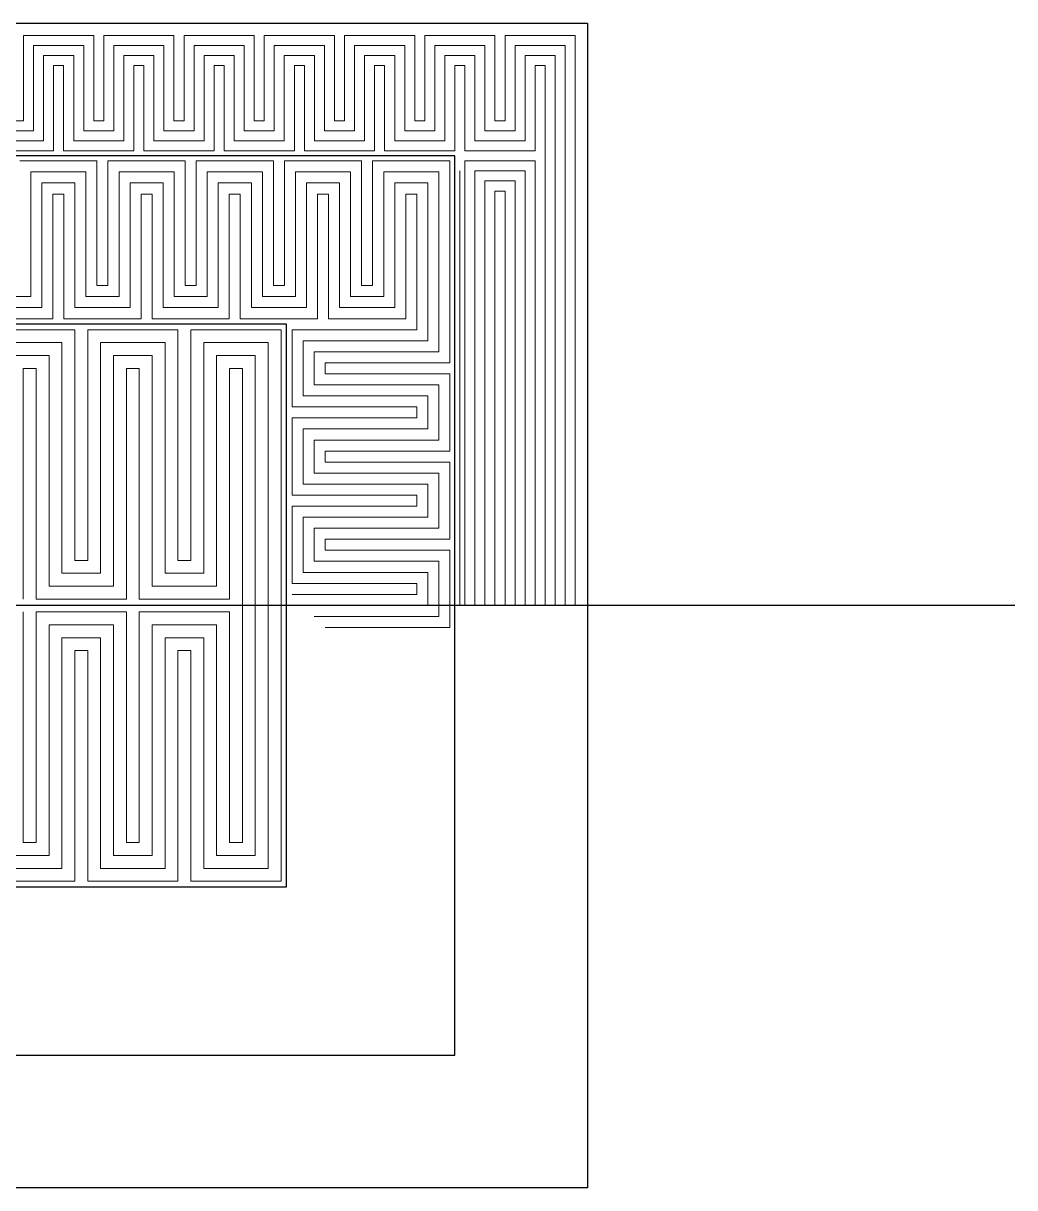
# Model space of a CAD drawing. Header units: millimetres. Extents: x -5937 to 68925, y -3068 to 5300.
# Drawn here: x 33992 to 34682, y 652 to 1462 of the extents above; entities that cross this region are included whole.
import ezdxf

# ---------------------------------------------------------------- set-up
doc = ezdxf.new("R2010")
doc.units = ezdxf.units.MM
doc.header["$LTSCALE"] = 7
doc.layers.add('xline', color=41, linetype='Continuous', plot=False)
doc.layers.add('参照', color=6, linetype='Continuous', lineweight=9)

msp = doc.modelspace()

# ---------------------------------------------------------------- linework, layer by layer
for p, q in [((33034.712, 1462.013), (34384.712, 1462.013)), ((34384.712, 1462.013), (34384.712, 652.013)), ((34292.456, 1369.757), (33126.967, 1369.757)), ((34292.456, 744.268), (34292.456, 1369.757)), ((34175.393, 1252.694), (33244.031, 1252.694)), ((34175.393, 861.332), (34175.393, 1252.694)), ((33244.031, 861.332), (34175.393, 861.332)), ((33126.967, 744.268), (34292.456, 744.268)), ((34384.712, 652.013), (33034.712, 652.013))]:
    msp.add_line(p, q)
at = {"layer": 'xline'}
msp.add_line((34681.968, 1057.013), (32838.237, 1057.013), dxfattribs=at)
at = {"layer": '参照'}
for p, q in [((33992.364, 1394.184), (33992.364, 1453.513)), ((33992.364, 1453.513), (34041.217, 1453.513)), ((34041.217, 1453.513), (34041.217, 1394.184)), ((34048.196, 1394.184), (34048.196, 1453.513)), ((34048.196, 1453.513), (34097.049, 1453.513)), ((34097.049, 1453.513), (34097.049, 1394.184)), ((34104.029, 1394.184), (34104.029, 1453.513)), ((34104.029, 1453.513), (34152.882, 1453.513)), ((34152.882, 1453.513), (34152.882, 1394.184)), ((34159.861, 1394.184), (34159.861, 1453.513)), ((34159.861, 1453.513), (34208.714, 1453.513)), ((34208.714, 1453.513), (34208.714, 1394.184)), ((34215.693, 1394.184), (34215.693, 1453.513)), ((34215.693, 1453.513), (34264.547, 1453.513)), ((34264.547, 1453.513), (34264.547, 1394.184)), ((34271.526, 1394.184), (34271.526, 1453.513)), ((34271.526, 1453.513), (34320.379, 1453.513)), ((34320.379, 1453.513), (34320.379, 1394.184)), ((34327.358, 1394.184), (34327.358, 1453.513)), ((34327.358, 1453.513), (34376.212, 1453.513)), ((34376.212, 1453.513), (34376.212, 1057.013)), ((33999.343, 1387.205), (33999.343, 1446.534)), ((33999.343, 1446.534), (34034.238, 1446.534)), ((34034.238, 1446.534), (34034.238, 1387.205)), ((34055.175, 1387.205), (34055.175, 1446.534)), ((34055.175, 1446.534), (34090.07, 1446.534)), ((34090.07, 1446.534), (34090.07, 1387.205)), ((34111.008, 1387.205), (34111.008, 1446.534)), ((34111.008, 1446.534), (34145.903, 1446.534)), ((34145.903, 1446.534), (34145.903, 1387.205)), ((34166.84, 1387.205), (34166.84, 1446.534)), ((34166.84, 1446.534), (34201.735, 1446.534)), ((34201.735, 1446.534), (34201.735, 1387.205)), ((34222.673, 1387.205), (34222.673, 1446.534)), ((34222.673, 1446.534), (34257.568, 1446.534)), ((34257.568, 1446.534), (34257.568, 1387.205)), ((34278.505, 1387.205), (34278.505, 1446.534)), ((34278.505, 1446.534), (34313.4, 1446.534)), ((34313.4, 1446.534), (34313.4, 1387.205)), ((34334.337, 1387.205), (34334.337, 1446.534)), ((34334.337, 1446.534), (34369.233, 1446.534)), ((34369.233, 1446.534), (34369.233, 1057.013)), ((34006.322, 1380.226), (34006.322, 1439.555)), ((34006.322, 1439.555), (34027.259, 1439.555)), ((34027.259, 1439.555), (34027.259, 1380.226)), ((34062.154, 1380.226), (34062.154, 1439.555)), ((34062.154, 1439.555), (34083.091, 1439.555)), ((34083.091, 1439.555), (34083.091, 1380.226)), ((34117.987, 1380.226), (34117.987, 1439.555)), ((34117.987, 1439.555), (34138.924, 1439.555)), ((34138.924, 1439.555), (34138.924, 1380.226)), ((34173.819, 1380.226), (34173.819, 1439.555)), ((34173.819, 1439.555), (34194.756, 1439.555)), ((34194.756, 1439.555), (34194.756, 1380.226)), ((34229.652, 1380.226), (34229.652, 1439.555)), ((34229.652, 1439.555), (34250.589, 1439.555)), ((34250.589, 1439.555), (34250.589, 1380.226)), ((34285.484, 1380.226), (34285.484, 1439.555)), ((34285.484, 1439.555), (34306.421, 1439.555)), ((34306.421, 1439.555), (34306.421, 1380.226)), ((34341.317, 1380.226), (34341.317, 1439.555)), ((34341.317, 1439.555), (34362.254, 1439.555)), ((34362.254, 1439.555), (34362.254, 1057.013)), ((34013.301, 1373.247), (34013.301, 1432.576)), ((34013.301, 1432.576), (34020.28, 1432.576)), ((34020.28, 1432.576), (34020.28, 1373.247)), ((34069.133, 1373.247), (34069.133, 1432.576)), ((34069.133, 1432.576), (34076.112, 1432.576)), ((34076.112, 1432.576), (34076.112, 1373.247)), ((34124.966, 1373.247), (34124.966, 1432.576)), ((34124.966, 1432.576), (34131.945, 1432.576)), ((34131.945, 1432.576), (34131.945, 1373.247)), ((34180.798, 1373.247), (34180.798, 1432.576)), ((34180.798, 1432.576), (34187.777, 1432.576)), ((34187.777, 1432.576), (34187.777, 1373.247)), ((34236.631, 1373.247), (34236.631, 1432.576)), ((34236.631, 1432.576), (34243.61, 1432.576)), ((34243.61, 1432.576), (34243.61, 1373.247)), ((34292.463, 1373.247), (34292.463, 1432.576)), ((34292.463, 1432.576), (34299.442, 1432.576)), ((34299.442, 1432.576), (34299.442, 1373.247)), ((34348.296, 1373.247), (34348.296, 1432.576)), ((34348.296, 1432.576), (34355.275, 1432.576)), ((34355.275, 1432.576), (34355.275, 1057.013)), ((33985.385, 1394.184), (33992.364, 1394.184)), ((34041.217, 1394.184), (34048.196, 1394.184)), ((34097.049, 1394.184), (34104.029, 1394.184)), ((34152.882, 1394.184), (34159.861, 1394.184)), ((34208.714, 1394.184), (34215.693, 1394.184)), ((34264.547, 1394.184), (34271.526, 1394.184)), ((34320.379, 1394.184), (34327.358, 1394.184)), ((33978.406, 1387.205), (33999.343, 1387.205)), ((34034.238, 1387.205), (34055.175, 1387.205)), ((34090.07, 1387.205), (34111.008, 1387.205)), ((34145.903, 1387.205), (34166.84, 1387.205)), ((34201.735, 1387.205), (34222.673, 1387.205)), ((34257.568, 1387.205), (34278.505, 1387.205)), ((34313.4, 1387.205), (34334.337, 1387.205)), ((33971.426, 1380.226), (34006.322, 1380.226)), ((34027.259, 1380.226), (34062.154, 1380.226)), ((34083.091, 1380.226), (34117.987, 1380.226)), ((34138.924, 1380.226), (34173.819, 1380.226)), ((34194.756, 1380.226), (34229.652, 1380.226)), ((34250.589, 1380.226), (34285.484, 1380.226)), ((34306.421, 1380.226), (34341.317, 1380.226)), ((33964.447, 1373.247), (34013.301, 1373.247)), ((34020.28, 1373.247), (34069.133, 1373.247)), ((34076.112, 1373.247), (34124.966, 1373.247)), ((34131.945, 1373.247), (34180.798, 1373.247)), ((34187.777, 1373.247), (34236.631, 1373.247)), ((34243.61, 1373.247), (34292.463, 1373.247)), ((34299.442, 1373.247), (34348.296, 1373.247)), ((34043.518, 1366.268), (33989.749, 1366.268)), ((34043.455, 1279.547), (34043.455, 1366.268)), ((34104.896, 1366.268), (34051.127, 1366.268)), ((34051.127, 1279.547), (34051.127, 1366.268)), ((34104.833, 1279.547), (34104.833, 1366.268)), ((34166.274, 1366.268), (34112.505, 1366.268)), ((34112.505, 1279.547), (34112.505, 1366.268)), ((34166.211, 1279.547), (34166.211, 1366.268)), ((34227.652, 1366.268), (34173.883, 1366.268)), ((34173.883, 1279.547), (34173.883, 1366.268)), ((34227.589, 1279.547), (34227.589, 1366.268)), ((34235.261, 1279.547), (34235.261, 1366.268)), ((34289.03, 1366.268), (34235.261, 1366.268)), ((34288.967, 1366.268), (34288.967, 1225.841)), ((34348.296, 1366.268), (34299.442, 1366.268)), ((34299.442, 1366.268), (34299.442, 1057.013)), ((34348.296, 1057.013), (34348.296, 1366.268)), ((34035.782, 1358.595), (33997.421, 1358.595)), ((33997.421, 1271.875), (33997.421, 1358.595)), ((34035.782, 1271.875), (34035.782, 1358.595)), ((34097.16, 1358.595), (34058.799, 1358.595)), ((34058.799, 1271.875), (34058.799, 1358.595)), ((34097.16, 1271.875), (34097.16, 1358.595)), ((34158.538, 1358.595), (34120.177, 1358.595)), ((34120.177, 1271.875), (34120.177, 1358.595)), ((34158.538, 1271.875), (34158.538, 1358.595)), ((34219.916, 1358.595), (34181.555, 1358.595)), ((34181.555, 1271.875), (34181.555, 1358.595)), ((34219.916, 1271.875), (34219.916, 1358.595)), ((34242.933, 1271.875), (34242.933, 1358.595)), ((34281.294, 1358.595), (34242.933, 1358.595)), ((34281.294, 1358.595), (34281.294, 1233.513)), ((34341.317, 1359.289), (34306.421, 1359.289)), ((34306.421, 1359.289), (34306.421, 1057.013)), ((34341.317, 1057.013), (34341.317, 1359.289)), ((34028.11, 1350.923), (34005.093, 1350.923)), ((34005.093, 1264.202), (34005.093, 1350.923)), ((34028.11, 1264.202), (34028.11, 1350.923)), ((34089.488, 1350.923), (34066.471, 1350.923)), ((34066.471, 1264.202), (34066.471, 1350.923)), ((34089.488, 1264.202), (34089.488, 1350.923)), ((34150.866, 1350.923), (34127.849, 1350.923)), ((34127.849, 1264.202), (34127.849, 1350.923)), ((34150.866, 1264.202), (34150.866, 1350.923)), ((34212.244, 1350.923), (34189.227, 1350.923)), ((34189.227, 1264.202), (34189.227, 1350.923)), ((34212.244, 1264.202), (34212.244, 1350.923)), ((34250.605, 1264.202), (34250.605, 1350.923)), ((34273.622, 1350.923), (34250.605, 1350.923)), ((34273.622, 1350.923), (34273.622, 1241.186)), ((34334.337, 1352.31), (34313.4, 1352.31)), ((34313.4, 1352.31), (34313.4, 1057.013)), ((34327.358, 1345.33), (34320.379, 1345.33)), ((34320.379, 1345.33), (34320.379, 1057.013)), ((34327.358, 1057.013), (34327.358, 1345.33)), ((34334.337, 1057.013), (34334.337, 1352.31)), ((34020.438, 1343.251), (34012.766, 1343.251)), ((34012.766, 1256.53), (34012.766, 1343.251)), ((34020.438, 1256.53), (34020.438, 1343.251)), ((34081.816, 1343.251), (34074.144, 1343.251)), ((34074.144, 1256.53), (34074.144, 1343.251)), ((34081.816, 1256.53), (34081.816, 1343.251)), ((34143.194, 1343.251), (34135.522, 1343.251)), ((34135.522, 1256.53), (34135.522, 1343.251)), ((34143.194, 1256.53), (34143.194, 1343.251)), ((34204.572, 1343.251), (34196.9, 1343.251)), ((34196.9, 1256.53), (34196.9, 1343.251)), ((34204.572, 1256.53), (34204.572, 1343.251)), ((34258.278, 1256.53), (34258.278, 1343.251)), ((34265.95, 1343.251), (34258.278, 1343.251)), ((34265.95, 1343.251), (34265.95, 1248.858)), ((33997.421, 1271.875), (33974.404, 1271.875)), ((34058.799, 1271.875), (34035.782, 1271.875)), ((34051.127, 1279.547), (34043.455, 1279.547)), ((34120.177, 1271.875), (34097.16, 1271.875)), ((34112.505, 1279.547), (34104.833, 1279.547)), ((34181.555, 1271.875), (34158.538, 1271.875)), ((34173.883, 1279.547), (34166.211, 1279.547)), ((34242.933, 1271.875), (34219.916, 1271.875)), ((34235.261, 1279.547), (34227.589, 1279.547)), ((34005.093, 1264.202), (33966.732, 1264.202)), ((34066.471, 1264.202), (34028.11, 1264.202)), ((34127.849, 1264.202), (34089.488, 1264.202)), ((34189.227, 1264.202), (34150.866, 1264.202)), ((34250.605, 1264.202), (34212.244, 1264.202)), ((34012.766, 1256.53), (33959.06, 1256.53)), ((34074.144, 1256.53), (34020.438, 1256.53)), ((34135.522, 1256.53), (34081.816, 1256.53)), ((34196.9, 1256.53), (34143.194, 1256.53)), ((34258.278, 1256.53), (34204.572, 1256.53)), ((33965.296, 1248.858), (34028.071, 1248.858)), ((34028.071, 1248.858), (34028.071, 1088.4)), ((34037.039, 1248.858), (34037.039, 1088.4)), ((34037.039, 1248.858), (34099.814, 1248.858)), ((34099.814, 1248.858), (34099.814, 1088.4)), ((34108.782, 1248.858), (34108.782, 1088.4)), ((34108.782, 1248.858), (34171.557, 1248.858)), ((34171.557, 865.168), (34171.557, 1248.858)), ((34179.229, 1248.858), (34265.95, 1248.858)), ((34179.229, 1195.152), (34179.229, 1248.858)), ((34019.103, 1239.89), (33974.264, 1239.89)), ((34019.103, 1239.89), (34019.103, 1079.432)), ((34090.846, 1239.89), (34046.007, 1239.89)), ((34046.007, 1239.89), (34046.007, 1079.432)), ((34090.846, 1239.89), (34090.846, 1079.432)), ((34117.75, 1239.89), (34117.75, 1079.432)), ((34162.589, 1239.89), (34117.75, 1239.89)), ((34162.589, 874.136), (34162.589, 1239.89)), ((34186.901, 1241.186), (34273.622, 1241.186)), ((34186.901, 1202.824), (34186.901, 1241.186)), ((34194.574, 1233.513), (34281.294, 1233.513)), ((34194.574, 1210.497), (34194.574, 1233.513)), ((34010.135, 1230.922), (33983.232, 1230.922)), ((34010.135, 1230.922), (34010.135, 1070.465)), ((34081.878, 1230.922), (34054.975, 1230.922)), ((34054.975, 1230.922), (34054.975, 1070.465)), ((34081.878, 1230.922), (34081.878, 1070.465)), ((34126.717, 1230.922), (34126.717, 1070.465)), ((34153.621, 1230.922), (34126.717, 1230.922)), ((34153.621, 883.104), (34153.621, 1230.922)), ((34202.246, 1225.841), (34288.967, 1225.841)), ((34202.246, 1218.169), (34202.246, 1225.841)), ((33992.2, 1221.954), (33992.2, 1061.497)), ((34001.167, 1221.954), (33992.2, 1221.954)), ((34001.167, 1221.954), (34001.167, 1061.497)), ((34072.91, 1221.954), (34063.942, 1221.954)), ((34063.942, 1221.954), (34063.942, 1061.497)), ((34072.91, 1221.954), (34072.91, 1061.497)), ((34144.653, 1221.954), (34135.685, 1221.954)), ((34135.685, 1221.954), (34135.685, 1061.497)), ((34144.653, 892.071), (34144.653, 1221.954)), ((34202.246, 1218.169), (34288.967, 1218.169)), ((34288.967, 1164.463), (34288.967, 1218.169)), ((34194.574, 1210.497), (34281.294, 1210.497)), ((34281.294, 1172.135), (34281.294, 1210.497)), ((34186.901, 1202.824), (34273.622, 1202.824)), ((34273.622, 1179.808), (34273.622, 1202.824)), ((34179.229, 1195.152), (34265.95, 1195.152)), ((34265.95, 1187.48), (34265.95, 1195.152)), ((34179.229, 1187.48), (34265.95, 1187.48)), ((34179.229, 1133.774), (34179.229, 1187.48)), ((34186.901, 1179.808), (34273.622, 1179.808)), ((34186.901, 1141.446), (34186.901, 1179.808)), ((34194.574, 1172.135), (34281.294, 1172.135)), ((34194.574, 1149.119), (34194.574, 1172.135)), ((34202.246, 1164.463), (34288.967, 1164.463)), ((34202.246, 1156.791), (34202.246, 1164.463)), ((34202.246, 1156.791), (34288.967, 1156.791)), ((34288.967, 1103.085), (34288.967, 1156.791)), ((34194.574, 1149.119), (34281.294, 1149.119)), ((34281.294, 1110.757), (34281.294, 1149.119)), ((34186.901, 1141.446), (34273.622, 1141.446)), ((34273.622, 1118.43), (34273.622, 1141.446)), ((34179.229, 1133.774), (34265.95, 1133.774)), ((34179.229, 1126.102), (34265.95, 1126.102)), ((34179.229, 1072.396), (34179.229, 1126.102)), ((34265.95, 1126.102), (34265.95, 1133.774)), ((34186.901, 1118.43), (34273.622, 1118.43)), ((34186.901, 1080.068), (34186.901, 1118.43)), ((34194.574, 1110.757), (34281.294, 1110.757)), ((34194.574, 1087.741), (34194.574, 1110.757)), ((34202.246, 1103.085), (34288.967, 1103.085)), ((34202.246, 1095.413), (34202.246, 1103.085)), ((34202.246, 1095.413), (34288.967, 1095.413)), ((34288.967, 1041.707), (34288.967, 1095.413)), ((34037.039, 1088.4), (34028.071, 1088.4)), ((34108.782, 1088.4), (34099.814, 1088.4)), ((34194.574, 1087.741), (34281.294, 1087.741)), ((34281.294, 1049.379), (34281.294, 1087.741)), ((34046.007, 1079.432), (34019.103, 1079.432)), ((34117.75, 1079.432), (34090.846, 1079.432)), ((34186.901, 1080.068), (34273.622, 1080.068)), ((34273.622, 1057.052), (34273.622, 1080.068)), ((34054.975, 1070.465), (34010.135, 1070.465)), ((34126.717, 1070.465), (34081.878, 1070.465)), ((34179.229, 1072.396), (34265.95, 1072.396)), ((34265.95, 1064.724), (34265.95, 1072.396)), ((34001.167, 1061.497), (34063.942, 1061.497)), ((34072.91, 1061.497), (34135.685, 1061.497)), ((33992.2, 892.071), (33992.2, 1052.529)), ((34001.167, 1052.529), (34063.942, 1052.529)), ((34001.167, 892.071), (34001.167, 1052.529)), ((34063.942, 892.071), (34063.942, 1052.529)), ((34072.91, 1052.529), (34135.685, 1052.529)), ((34072.91, 892.071), (34072.91, 1052.529)), ((34135.685, 892.071), (34135.685, 1052.529)), ((34054.975, 1043.561), (34010.135, 1043.561)), ((34010.135, 883.104), (34010.135, 1043.561)), ((34054.975, 883.104), (34054.975, 1043.561)), ((34126.717, 1043.561), (34081.878, 1043.561)), ((34081.878, 883.104), (34081.878, 1043.561)), ((34126.717, 883.104), (34126.717, 1043.561)), ((34046.007, 1034.593), (34019.103, 1034.593)), ((34019.103, 874.136), (34019.103, 1034.593)), ((34046.007, 874.136), (34046.007, 1034.593)), ((34117.75, 1034.593), (34090.846, 1034.593)), ((34090.846, 874.136), (34090.846, 1034.593)), ((34117.75, 874.136), (34117.75, 1034.593)), ((34037.039, 1025.625), (34028.071, 1025.625)), ((34028.071, 865.168), (34028.071, 1025.625)), ((34037.039, 865.168), (34037.039, 1025.625)), ((34108.782, 1025.625), (34099.814, 1025.625)), ((34099.814, 865.168), (34099.814, 1025.625)), ((34108.782, 865.168), (34108.782, 1025.625)), ((34001.167, 892.071), (33992.2, 892.071)), ((34072.91, 892.071), (34063.942, 892.071)), ((34144.653, 892.071), (34135.685, 892.071)), ((34010.135, 883.104), (33983.232, 883.104)), ((34081.878, 883.104), (34054.975, 883.104)), ((34153.621, 883.104), (34126.717, 883.104)), ((34019.103, 874.136), (33974.264, 874.136)), ((34090.846, 874.136), (34046.007, 874.136)), ((34162.589, 874.136), (34117.75, 874.136)), ((33965.296, 865.168), (34028.071, 865.168)), ((34037.039, 865.168), (34099.814, 865.168)), ((34108.782, 865.168), (34171.557, 865.168))]:
    msp.add_line(p, q, dxfattribs=at)
at = {"layer": '参照', "color": 5}
msp.add_line((34295.946, 1057.013), (34295.946, 1359.289), dxfattribs=at)
at = {"layer": '参照', "color": 1}
for p, q in [((34179.229, 1064.724), (34265.95, 1064.724)), ((34186.901, 1057.052), (34273.622, 1057.052)), ((34194.574, 1049.379), (34281.294, 1049.379)), ((34202.246, 1041.707), (34288.967, 1041.707))]:
    msp.add_line(p, q, dxfattribs=at)

doc.saveas('drawing.dxf')
